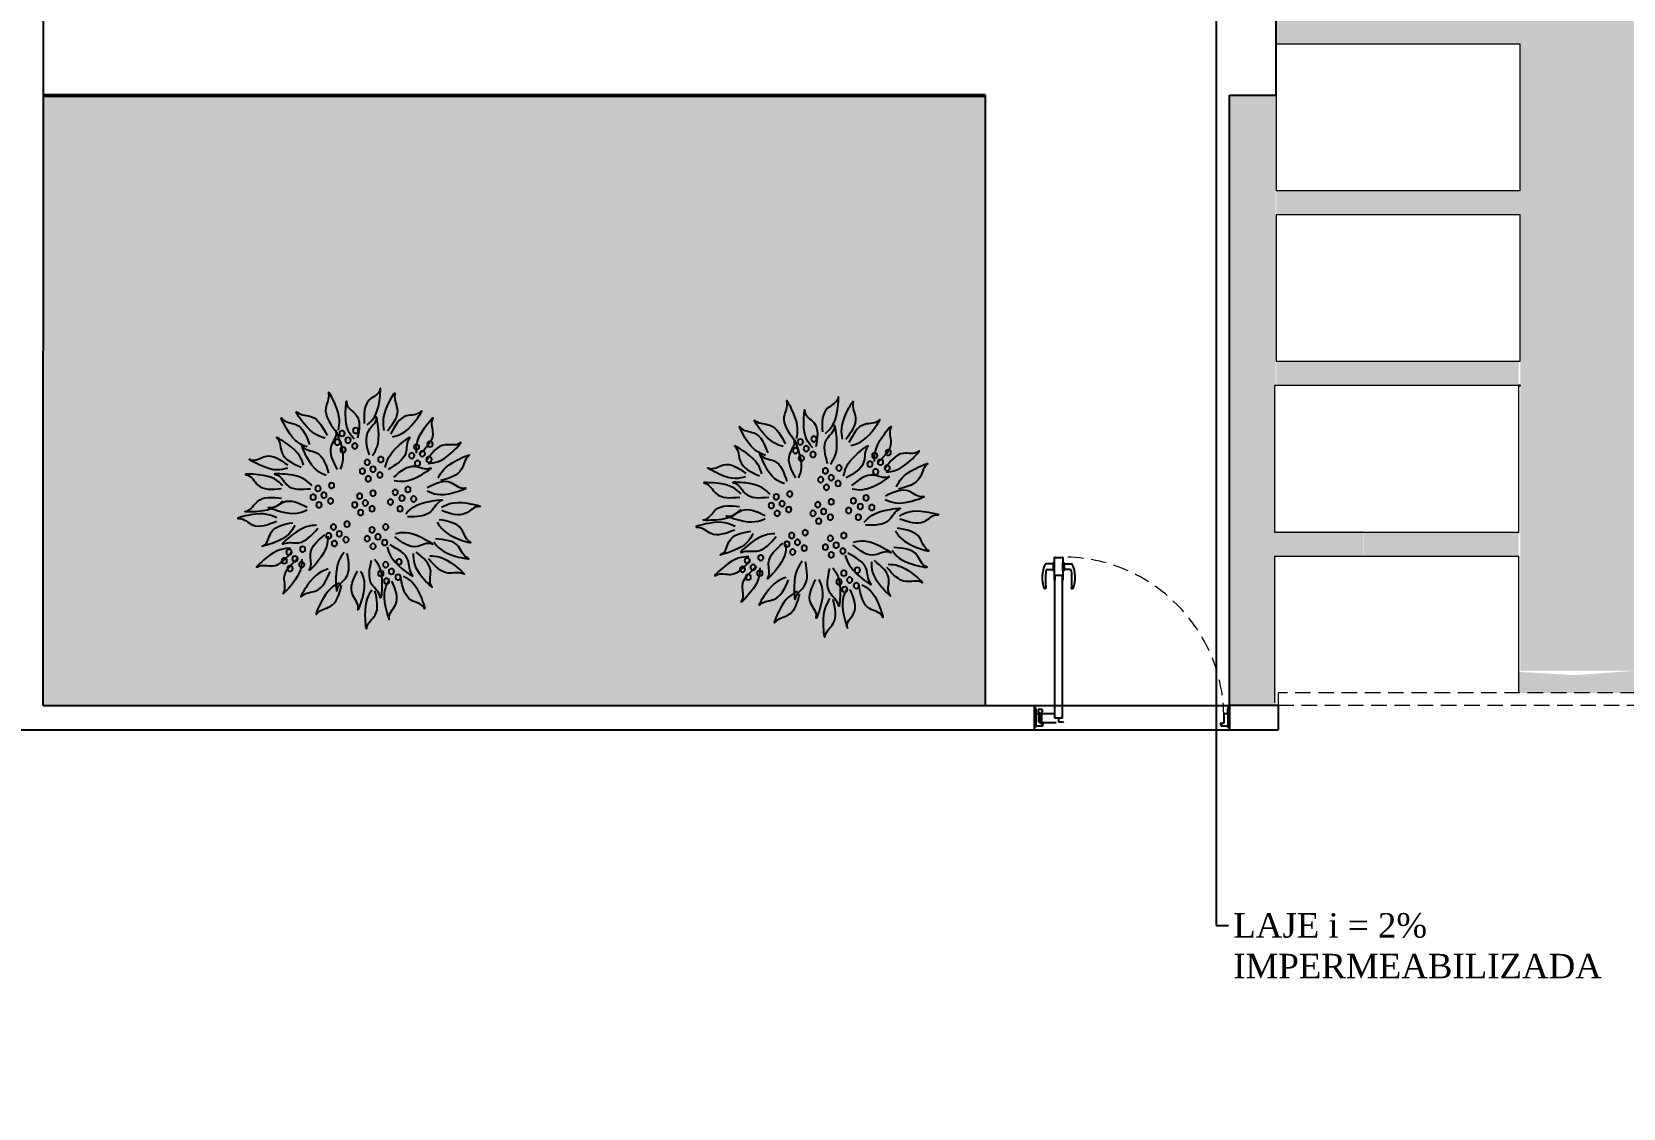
# Model space of a CAD drawing. Header units: centimetres. Extents: x -48696 to 156237, y -5617 to 29024.
# Drawn here: x -15853 to -15201, y 3126 to 3568 of the extents above; entities that cross this region are included whole.
import ezdxf
from ezdxf import colors
from ezdxf.entities.mleader import LeaderData, LeaderLine
from ezdxf.math import Vec2, Vec3

# ---------------------------------------------------------------- set-up
doc = ezdxf.new("R2010")
doc.units = ezdxf.units.CM
doc.linetypes.add('HIDDEN', pattern=[9.525, 6.35, -3.175])
for name, color, linetype in [('paisajismo', 7, 'Continuous'), ('Piso Lay-out', 19, 'Continuous'), ('PN010', 1, 'Continuous'), ('Projeção Cobertura - 1', 15, 'HIDDEN')]:
    doc.layers.add(name, color=color, linetype=linetype)
for name, color, linetype, lineweight in [('Parede Baixa', 5, 'Continuous', 50), ('Pisos Externos', 15, 'Continuous', 9), ('Projeção Janela', 15, 'HIDDEN', 9), ('Projeção Portas', 55, 'HIDDEN', 5)]:
    doc.layers.add(name, color=color, linetype=linetype, lineweight=lineweight)
doc.styles.add('Valéria', font='romantic.ttf', dxfattribs={"height": 10})

# ---------------------------------------------------------------- blocks, each defined once
blk = doc.blocks.new('A$C375069E9')
at = {"layer": 'paisajismo', "color": 221}
for centre in [(1.295, 2.06), (1.375, 1.959), (1.436, 2.03), (0.523, 1.919), (0.603, 1.819), (0.663, 1.889), (0.713, 1.799), (1.305, 1.899), (1.426, 1.859), (1.486, 1.939), (0.533, 1.759), (0.653, 1.719), (1.034, 1.759), (1.115, 1.658), (1.175, 1.729), (1.225, 1.638), (1.044, 1.598), (1.165, 1.558), (1.546, 1.488), (0.693, 1.348), (0.753, 1.448), (0.814, 1.358), (0.884, 1.418), (0.934, 1.317), (1.115, 1.408), (1.195, 1.307), (1.255, 1.378), (1.556, 1.327), (1.626, 1.388), (1.687, 1.458), (1.737, 1.368), (0.834, 1.247), (1.125, 1.247), (1.245, 1.207), (1.305, 1.287), (1.677, 1.287), (0.984, 1.057), (1.125, 1.027), (1.386, 1.087), (1.466, 0.986), (1.526, 1.057), (1.576, 0.966), (0.994, 0.896), (1.064, 0.956), (1.115, 0.856), (1.175, 0.936), (1.396, 0.926), (1.516, 0.886), (1.847, 0.826), (0.844, 0.696), (0.984, 0.666), (1.857, 0.666), (1.927, 0.726), (1.988, 0.796), (2.038, 0.706), (0.854, 0.535), (0.924, 0.595), (0.974, 0.495), (1.034, 0.575), (1.978, 0.625)]:
    blk.add_circle(centre, 0.0284, dxfattribs=at)
at = {"layer": 'paisajismo', "color": 124}
for points in [[(1.176, 2.118), (1.049, 2.364), (1.042, 2.49), (1.043, 2.485), (1.153, 2.379), (1.207, 2.133)], [(1.475, 2.065), (1.512, 2.34), (1.578, 2.447), (1.577, 2.442), (1.606, 2.292), (1.509, 2.06)], [(0.998, 2.06), (0.956, 2.334), (0.888, 2.44), (0.889, 2.435), (0.863, 2.285), (0.965, 2.054)], [(1.308, 1.969), (1.401, 2.229), (1.391, 2.355), (1.391, 2.35), (1.296, 2.23), (1.275, 1.979)], [(0.664, 1.826), (0.579, 2.089), (0.495, 2.183), (0.497, 2.179), (0.495, 2.026), (0.632, 1.814)], [(0.912, 1.994), (0.683, 2.149), (0.616, 2.257), (0.62, 2.253), (0.767, 2.212), (0.932, 2.022)], [(1.122, 1.799), (1.058, 2.068), (1.082, 2.193), (1.082, 2.187), (1.163, 2.058), (1.156, 1.806)], [(1.614, 1.981), (1.84, 2.142), (1.904, 2.25), (1.9, 2.247), (1.754, 2.203), (1.593, 2.009)], [(1.798, 1.89), (2.008, 2.07), (2.062, 2.185), (2.059, 2.181), (1.917, 2.123), (1.775, 1.916)], [(0.988, 1.675), (0.841, 1.91), (0.737, 1.981), (0.74, 1.977), (0.775, 1.828), (0.959, 1.656)], [(1.453, 1.657), (1.451, 1.934), (1.501, 2.049), (1.5, 2.044), (1.55, 1.9), (1.487, 1.656)], [(1.836, 1.699), (2.004, 1.919), (2.114, 1.98), (2.111, 1.977), (2.062, 1.832), (1.862, 1.678)], [(0.543, 1.718), (0.292, 1.836), (0.209, 1.931), (0.213, 1.928), (0.366, 1.911), (0.558, 1.749)], [(1.602, 1.593), (1.803, 1.784), (1.851, 1.901), (1.848, 1.896), (1.709, 1.832), (1.578, 1.618)], [(0.438, 1.564), (0.237, 1.755), (0.118, 1.797), (0.122, 1.794), (0.194, 1.659), (0.415, 1.539)], [(0.896, 1.541), (0.624, 1.594), (0.52, 1.667), (0.525, 1.665), (0.677, 1.685), (0.903, 1.575)], [(2.005, 1.668), (2.28, 1.695), (2.39, 1.758), (2.385, 1.756), (2.236, 1.791), (2.001, 1.702)], [(0.553, 1.432), (0.276, 1.415), (0.158, 1.46), (0.163, 1.459), (0.305, 1.517), (0.551, 1.466)], [(1.751, 1.486), (2.002, 1.603), (2.129, 1.605), (2.124, 1.604), (2.013, 1.498), (1.765, 1.455)], [(2.053, 1.488), (2.306, 1.601), (2.432, 1.601), (2.427, 1.6), (2.315, 1.496), (2.066, 1.456)], [(0.405, 1.262), (0.131, 1.304), (0.009, 1.27), (0.015, 1.27), (0.151, 1.2), (0.401, 1.228)], [(0.773, 1.195), (0.528, 1.324), (0.402, 1.332), (0.407, 1.33), (0.513, 1.219), (0.758, 1.164)], [(1.8, 1.231), (2.076, 1.215), (2.195, 1.26), (2.189, 1.259), (2.047, 1.316), (1.801, 1.265)], [(2.055, 1.326), (2.31, 1.218), (2.436, 1.221), (2.431, 1.222), (2.317, 1.323), (2.067, 1.357)], [(2.115, 1.151), (2.39, 1.183), (2.511, 1.145), (2.506, 1.145), (2.367, 1.08), (2.118, 1.117)], [(0.447, 1.106), (0.23, 0.934), (0.107, 0.902), (0.112, 0.905), (0.195, 1.033), (0.426, 1.133)], [(0.883, 0.989), (0.609, 0.948), (0.503, 0.88), (0.508, 0.882), (0.658, 0.855), (0.889, 0.956)], [(1.701, 1.076), (1.958, 0.973), (2.046, 0.883), (2.041, 0.885), (1.889, 0.894), (1.687, 1.045)], [(1.928, 1.076), (2.139, 0.896), (2.26, 0.861), (2.255, 0.863), (2.177, 0.995), (1.949, 1.102)], [(0.483, 0.904), (0.251, 0.752), (0.126, 0.732), (0.131, 0.734), (0.226, 0.854), (0.465, 0.933)], [(0.969, 0.852), (0.812, 0.624), (0.705, 0.557), (0.708, 0.561), (0.75, 0.708), (0.941, 0.872)], [(1.585, 0.962), (1.685, 0.704), (1.775, 0.615), (1.772, 0.62), (1.766, 0.772), (1.617, 0.976)], [(1.972, 0.836), (2.229, 0.733), (2.317, 0.642), (2.312, 0.645), (2.16, 0.653), (1.958, 0.804)], [(0.524, 0.758), (0.266, 0.658), (0.177, 0.569), (0.181, 0.571), (0.334, 0.578), (0.537, 0.726)], [(0.698, 0.783), (0.595, 0.526), (0.504, 0.438), (0.507, 0.442), (0.516, 0.595), (0.667, 0.796)], [(1.098, 0.722), (1.022, 0.455), (1.04, 0.33), (1.041, 0.335), (1.128, 0.461), (1.131, 0.713)], [(1.416, 0.791), (1.501, 0.528), (1.488, 0.402), (1.487, 0.407), (1.396, 0.53), (1.383, 0.782)], [(1.856, 0.722), (1.956, 0.464), (2.046, 0.374), (2.043, 0.379), (2.037, 0.532), (1.888, 0.735)], [(0.798, 0.546), (0.619, 0.335), (0.583, 0.214), (0.585, 0.218), (0.717, 0.297), (0.825, 0.524)], [(0.953, 0.499), (0.985, 0.224), (0.947, 0.103), (0.948, 0.108), (0.882, 0.247), (0.919, 0.496)], [(1.244, 0.6), (1.226, 0.324), (1.271, 0.206), (1.27, 0.211), (1.328, 0.353), (1.278, 0.599)], [(1.582, 0.621), (1.799, 0.449), (1.858, 0.337), (1.854, 0.341), (1.71, 0.393), (1.56, 0.595)], [(1.128, 0.401), (1.199, 0.134), (1.18, 0.009), (1.179, 0.014), (1.094, 0.142), (1.095, 0.393)], [(1.466, 0.475), (1.657, 0.274), (1.699, 0.155), (1.696, 0.159), (1.561, 0.231), (1.441, 0.452)]]:
    blk.add_spline(points, degree=3, dxfattribs=at)
blk = doc.blocks.new('_Dot')
at = {"color": 0, "linetype": 'ByBlock', "lineweight": -2}
blk.add_line((-0.5, 0), (-1, 0), dxfattribs=at)
at = {"color": 0, "linetype": 'ByBlock', "const_width": 0.5}
blk.add_lwpolyline([(-0.25, 0, 1), (0.25, 0, 1)], format="xyb", close=True, dxfattribs=at)

msp = doc.modelspace()

# ---------------------------------------------------------------- hatches: boundary and pattern name
h = msp.add_hatch()
h.set_pattern_fill('GRASS2', color=74, scale=15, pattern_type=2)
h.set_pattern_definition([(0, (15.999, -8044.551), (15, 15), [2.25, -0.45, 0.6, -0.45, 2.25, -9]), (0, (15.249, -8044.101), (15, 15), [1.5, -1.125, 2.25, -1.125, 1.5, -7.5]), (0, (20.499, -8038.101), (15, 15), [1.875, -0.75, 1.875, -10.5]), (0, (12.999, -8035.101), (15, 15), [0.75, -1.5, 0.75, -12]), (90, (14.499, -8035.101), (-15, 15), [1.35, -13.65]), (90, (18.999, -8044.101), (-15, 15), [1.5, -13.5]), (90, (22.749, -8038.101), (-15, 15), [1.5, -13.5]), (45, (20.949, -8044.251), (2e-15, 15), [1.5, -19.713203]), (135, (17.049, -8044.251), (-15, 2e-15), [1.5, -19.713203]), (63.43495, (20.499, -8044.176), (8e-10, 15), [1.5, -32.04102]), (75.963757, (19.749, -8044.101), (5e-10, 15), [1.5, -60.346584]), (75.963757, (23.499, -8038.101), (5e-10, 15), [1.2, -60.646584]), (75.963757, (14.799, -8035.101), (5e-10, 15), [1.05, -60.796584]), (104.036243, (18.249, -8044.101), (-5e-10, 15), [1.5, -60.346584]), (104.036243, (21.999, -8038.101), (-5e-10, 15), [1.2, -60.646584]), (104.036243, (14.199, -8035.101), (-5e-10, 15), [1.05, -60.796584]), (116.56505, (17.499, -8044.176), (-6e-09, 15), [1.5, -32.041002])])
h.paths.add_polyline_path([(-15462.51265, 3291.49422), (-15848.51353, 3291.49422), (-15848.51353, 3541.3943), (-15462.51265, 3541.3943)])
h.paths.add_polyline_path([(-15343.51339, 3541.48705), (-15362.51265, 3541.48705), (-15362.51265, 3291.49422), (-15343.51339, 3291.49422)])
h.paths.add_polyline_path([(-15194.47744, 3305.75911), (-15221.04123, 3303.83977), (-15243.99341, 3305.20326), (-15243.99341, 3296.59703), (-15194.47744, 3296.59703)])
h.paths.add_polyline_path([(-15307.62948, 3362.89923), (-15343.51339, 3362.89923), (-15343.51339, 3352.50725), (-15307.62948, 3352.50725)])
h.paths.add_polyline_path([(-15310.22052, 3422.50725), (-15343.37282, 3422.50725), (-15343.37282, 3432.50725), (-15310.22052, 3432.50725)])
h.paths.add_polyline_path([(-15310.45169, 3492.50725), (-15343.37282, 3492.50725), (-15343.37282, 3502.50725), (-15310.45169, 3502.50725)])
h.paths.add_polyline_path([(-15310.40264, 3562.50725), (-15343.37282, 3562.50725), (-15343.37282, 3572.50725), (-15310.40264, 3572.50725)])
h.paths.add_polyline_path([(-15130.11786, 3702.50725), (-15051.16608, 3702.50725), (-15051.16608, 3712.40433), (-15130.11786, 3712.40433)])
h.paths.add_polyline_path([(-15129.81881, 3642.50725), (-15052.63539, 3642.50725), (-15052.63539, 3633.70177), (-15129.81881, 3633.70177)])
h.paths.add_polyline_path([(-15129.79492, 3573.70177), (-15052.86101, 3573.70177), (-15052.86101, 3563.62325), (-15129.79492, 3563.62325)])
h.paths.add_polyline_path([(-15129.84386, 3503.62325), (-15052.91095, 3503.62325), (-15052.91095, 3492.34462), (-15129.84386, 3492.34462)])
h.paths.add_polyline_path([(-15130.38905, 3432.34462), (-15052.69576, 3432.34462), (-15052.69576, 3422.50725), (-15130.38905, 3422.50725)])
h.paths.add_polyline_path([(-15133.31339, 3362.54407), (-15051.0666, 3362.54407), (-15051.0666, 3353.25948), (-15133.31339, 3353.25948)])
h.paths.add_polyline_path([(-14935.60984, 3302.31792), (-14963.48992, 3299.53991), (-14994.47744, 3303.28485), (-14994.47744, 3296.59703), (-14935.60984, 3296.59703)])
h.paths.add_polyline_path([(-14835.15328, 3689.25427), (-14835.07151, 3291.60267), (-14648.43222, 3291.69188)])
h.paths.add_polyline_path([(-14835.15328, 3361.69188), (-14874.35858, 3361.69188), (-14874.35858, 3351.69188), (-14835.15328, 3351.69188)])
h.paths.add_polyline_path([(-14835.15328, 3571.69188), (-14872.26246, 3571.69188), (-14872.26246, 3561.69188), (-14835.15328, 3561.69188)])
h.paths.add_polyline_path([(-14846.20128, 3712.77745), (-14873.0081, 3712.77745), (-14873.0081, 3701.69188), (-14846.20128, 3701.69188)])
h.paths.add_polyline_path([(-14872.25442, 3633.70176), (-14837.61318, 3633.70176), (-14837.61318, 3631.69188), (-14835.15328, 3631.69188), (-14835.15328, 3641.69188), (-14872.25442, 3641.69188)])
h.paths.add_polyline_path([(-14872.91945, 3422.50724), (-14836.96521, 3422.50724), (-14836.96521, 3421.69188), (-14835.15328, 3421.69188), (-14835.15328, 3431.69188), (-14872.91945, 3431.69188)])
h.paths.add_polyline_path([(-14872.31135, 3492.34461), (-14838.14737, 3492.34461), (-14838.14737, 3491.69188), (-14835.15328, 3491.69188), (-14835.15328, 3501.69188), (-14872.31135, 3501.69188)])
h.paths.add_polyline_path([(-15333.37281, 3782.50725), (-15333.37865, 3772.50725), (-15276.71051, 3772.50725), (-15276.37277, 3774.80343), (-15271.41106, 3776.90542), (-15271.35009, 3772.50725), (-15260.21965, 3772.66156), (-15246.42811, 3774.84895), (-15232.62074, 3776.26558), (-15219.27865, 3776.5194), (-15208.68035, 3775.94954), (-15193.5812, 3774.99852), (-15187.78939, 3774.17583), (-15179.19396, 3772.40433), (-15167.69482, 3772.40433), (-15167.14644, 3776.13338), (-15162.87773, 3774.8986), (-15162.21723, 3772.40433), (-15015.79696, 3772.40433), (-15013.87279, 3773.21949), (-15013.87279, 3772.40433), (-14992.82238, 3772.40433), (-14992.50733, 3770.54879), (-14973.62725, 3773.21582), (-14961.0634, 3773.21582), (-14935.15328, 3771.14364), (-14935.15328, 3772.77745), (-14874.38117, 3772.77745), (-15251.54014, 4575.81607), (-15367.28291, 4575.81607), (-15367.28291, 4393.32614), (-15258.05985, 4393.29438), (-15258.05985, 4146.64095), (-15142.20859, 4146.64095), (-15142.20859, 3782.50725)])
h.paths.add_polyline_path([(-15333.45447, 3642.50725), (-15333.4603, 3632.50725), (-15310.25458, 3632.50725), (-15310.25458, 3642.50725)])
h.paths.add_polyline_path([(-15333.41364, 3712.50725), (-15333.41947, 3702.50725), (-15308.93661, 3702.50725), (-15308.93661, 3712.50725)])
h = msp.add_hatch()
h.set_pattern_fill('GRASS2', color=74, scale=15, pattern_type=2)
h.set_pattern_definition([(0, (2986.416, 223.315), (15, 15), [2.25, -0.45, 0.6, -0.45, 2.25, -9]), (0, (2985.666, 223.765), (15, 15), [1.5, -1.125, 2.25, -1.125, 1.5, -7.5]), (0, (2990.916, 229.765), (15, 15), [1.875, -0.75, 1.875, -10.5]), (0, (2983.416, 232.765), (15, 15), [0.75, -1.5, 0.75, -12]), (90, (2984.916, 232.765), (-15, 15), [1.35, -13.65]), (90, (2989.416, 223.765), (-15, 15), [1.5, -13.5]), (90, (2993.166, 229.765), (-15, 15), [1.5, -13.5]), (45, (2991.366, 223.615), (2e-15, 15), [1.5, -19.713203]), (135, (2987.466, 223.615), (-15, 2e-15), [1.5, -19.713203]), (63.43495, (2990.9156, 223.6903), (8e-10, 15), [1.5, -32.04102]), (75.963757, (2990.1656, 223.7653), (5e-10, 15), [1.5, -60.346584]), (75.963757, (2993.9156, 229.7653), (5e-10, 15), [1.2, -60.646584]), (75.963757, (2985.2156, 232.7653), (5e-10, 15), [1.05, -60.796584]), (104.036243, (2988.6656, 223.7653), (-5e-10, 15), [1.5, -60.346584]), (104.036243, (2992.4156, 229.7653), (-5e-10, 15), [1.2, -60.646584]), (104.036243, (2984.6156, 232.7653), (-5e-10, 15), [1.05, -60.796584]), (116.56505, (2987.9156, 223.6903), (-6e-09, 15), [1.5, -32.041002])])
h.paths.add_polyline_path([(-15243.37281, 3772.50726), (-15194.47744, 3772.50726), (-15194.47744, 3305.75911), (-15243.37281, 3305.75911)])
h.paths.add_polyline_path([(-15243.37281, 3702.50726), (-15307.45347, 3702.50726), (-15307.45347, 3712.50725), (-15243.37281, 3712.50725)])
h.paths.add_polyline_path([(-15243.37281, 3562.50726), (-15310.39563, 3562.50726), (-15310.39563, 3572.50725), (-15243.37281, 3572.50725)])
h.paths.add_polyline_path([(-15243.37281, 3492.50726), (-15310.44468, 3492.50726), (-15310.44468, 3502.50725), (-15243.37281, 3502.50725)])
h.paths.add_polyline_path([(-15243.9934, 3422.50726), (-15310.25716, 3422.50726), (-15310.25716, 3432.50725), (-15243.9934, 3432.50725)])
h.paths.add_polyline_path([(-15194.47744, 3702.50725), (-15132.10159, 3702.50725), (-15132.10159, 3712.40433), (-15194.47744, 3712.40433)])
h.paths.add_polyline_path([(-15194.47744, 3633.70177), (-15129.81881, 3633.70177), (-15129.81881, 3642.50725), (-15194.47744, 3642.50725)])
h.paths.add_polyline_path([(-15243.37281, 3632.50726), (-15310.08878, 3632.50726), (-15310.08878, 3642.50725), (-15243.37281, 3642.50725)])
h.paths.add_polyline_path([(-15194.47744, 3563.62325), (-15129.79492, 3563.62325), (-15129.79492, 3573.70177), (-15194.47744, 3573.70177)])
h.paths.add_polyline_path([(-15194.47742, 3492.34462), (-15129.84386, 3492.34462), (-15129.84386, 3503.62325), (-15194.47742, 3503.62325)])
h.paths.add_polyline_path([(-15194.47744, 3422.50725), (-15130.38905, 3422.50725), (-15130.38905, 3432.34462), (-15194.47744, 3432.34462)])
h.paths.add_polyline_path([(-15243.9934, 3352.50726), (-15307.57096, 3352.50726), (-15307.57096, 3362.50725), (-15243.9934, 3362.50725)])
h.paths.add_polyline_path([(-15194.47744, 3353.25948), (-15133.32104, 3353.25948), (-15133.32104, 3362.50725), (-15194.47744, 3362.50725)])
h.paths.add_polyline_path([(-14936.96517, 3301.07196), (-14995.14385, 3301.07196), (-14995.14385, 3772.40432), (-14936.96517, 3772.40432)])
h.paths.add_polyline_path([(-14995.14385, 3353.25948), (-15050.96348, 3353.25948), (-15050.96348, 3362.50725), (-14995.14385, 3362.50725)])
h.paths.add_polyline_path([(-14936.96517, 3353.25948), (-14876.0928, 3353.25948), (-14876.0928, 3362.50724), (-14936.96517, 3362.50724)])
h.paths.add_polyline_path([(-14995.14385, 3422.50725), (-15052.7318, 3422.50725), (-15052.7318, 3432.34462), (-14995.14385, 3432.34462)])
h.paths.add_polyline_path([(-14936.96521, 3422.50724), (-14873.93264, 3422.50724), (-14873.93264, 3432.34461), (-14936.96521, 3432.34461)])
h.paths.add_polyline_path([(-14936.96517, 3492.34461), (-14872.85329, 3492.34461), (-14872.85329, 3503.62324), (-14936.96517, 3503.62324)])
h.paths.add_polyline_path([(-14995.14385, 3492.34462), (-15052.90304, 3492.34462), (-15052.90304, 3503.62325), (-14995.14385, 3503.62325)])
h.paths.add_polyline_path([(-14995.1308, 3563.62325), (-15052.85394, 3563.62325), (-15052.85394, 3573.70177), (-14995.1308, 3573.70177)])
h.paths.add_polyline_path([(-14937.61314, 3563.62324), (-14871.41151, 3563.62324), (-14871.41151, 3573.70176), (-14937.61314, 3573.70176)])
h.paths.add_polyline_path([(-14937.61318, 3633.70176), (-14872.12595, 3633.70176), (-14872.12595, 3642.50724), (-14937.61318, 3642.50724)])
h.paths.add_polyline_path([(-14995.14387, 3633.70177), (-15052.48939, 3633.70177), (-15052.48939, 3642.50725), (-14995.14387, 3642.50725)])
h.paths.add_polyline_path([(-14995.14386, 3702.50725), (-15049.13039, 3702.50725), (-15049.13039, 3712.40433), (-14995.14386, 3712.40433)])
h.paths.add_polyline_path([(-14937.61321, 3702.50724), (-14873.57334, 3702.50724), (-14873.57334, 3712.40431), (-14937.61321, 3712.40431)])

# ---------------------------------------------------------------- linework, layer by layer
for p, q in [((-15343.48428, 3591.40418), (-15343.51339, 3541.48705)), ((-15462.51265, 3291.49422), (-15462.51265, 3541.49814)), ((-15362.51265, 3291.49422), (-15362.51265, 3541.49814)), ((-15362.51265, 3541.49814), (-15343.51339, 3541.48705))]:
    msp.add_line(p, q)
at = {"color": 1}
for p, q in [((-15434.23264, 3342.81324), (-15434.23264, 3352.27324)), ((-15434.23264, 3352.27324), (-15433.83978, 3352.27324)), ((-15433.83978, 3352.27324), (-15433.83978, 3352.07324)), ((-15433.83978, 3352.07324), (-15433.47264, 3352.07324)), ((-15433.47264, 3352.07324), (-15433.44264, 3352.04324)), ((-15433.44264, 3352.04324), (-15433.41264, 3352.07324)), ((-15433.41264, 3352.07324), (-15433.38264, 3352.04324)), ((-15433.38264, 3352.04324), (-15433.35264, 3352.07324)), ((-15433.35264, 3352.07324), (-15433.32264, 3352.04324)), ((-15433.32264, 3352.04324), (-15433.29264, 3352.07324)), ((-15433.29264, 3352.07324), (-15433.26264, 3352.04324)), ((-15433.26264, 3352.04324), (-15433.23264, 3352.07324)), ((-15433.23264, 3352.07324), (-15433.20264, 3352.04324)), ((-15433.20264, 3352.04324), (-15433.17264, 3352.07324)), ((-15433.17264, 3352.07324), (-15433.14264, 3352.04324)), ((-15433.14264, 3352.04324), (-15433.11264, 3352.07324)), ((-15433.11264, 3352.07324), (-15433.08264, 3352.04324)), ((-15433.08264, 3352.04324), (-15433.05264, 3352.07324)), ((-15433.05264, 3352.07324), (-15433.02264, 3352.04324)), ((-15433.02264, 3352.04324), (-15432.99264, 3352.07324)), ((-15432.99264, 3352.07324), (-15432.96264, 3352.04324)), ((-15432.96264, 3352.04324), (-15432.93264, 3352.07324)), ((-15432.93264, 3352.07324), (-15432.90264, 3352.04324)), ((-15432.90264, 3352.04324), (-15432.87264, 3352.07324)), ((-15432.87264, 3352.07324), (-15432.84264, 3352.04324)), ((-15432.84264, 3352.04324), (-15432.81264, 3352.07324)), ((-15432.81264, 3352.07324), (-15432.78264, 3352.04324)), ((-15432.78264, 3352.04324), (-15432.75264, 3352.07324)), ((-15432.75264, 3352.07324), (-15432.21264, 3352.07324)), ((-15432.21264, 3352.07324), (-15432.18264, 3352.04324)), ((-15432.18264, 3352.04324), (-15432.15264, 3352.07324)), ((-15432.15264, 3352.07324), (-15432.12264, 3352.04324)), ((-15432.12264, 3352.04324), (-15432.09264, 3352.07324)), ((-15432.09264, 3352.07324), (-15432.06264, 3352.04324)), ((-15432.06264, 3352.04324), (-15432.03264, 3352.07324)), ((-15432.03264, 3352.07324), (-15432.00264, 3352.04324)), ((-15432.00264, 3352.04324), (-15431.97264, 3352.07324)), ((-15431.97264, 3352.07324), (-15431.94264, 3352.04324)), ((-15431.94264, 3352.04324), (-15431.91264, 3352.07324)), ((-15431.91264, 3352.07324), (-15431.88264, 3352.04324)), ((-15431.88264, 3352.04324), (-15431.85264, 3352.07324)), ((-15431.85264, 3352.07324), (-15431.82264, 3352.04324)), ((-15431.82264, 3352.04324), (-15431.79264, 3352.07324)), ((-15431.79264, 3352.07324), (-15431.76264, 3352.04324)), ((-15431.76264, 3352.04324), (-15431.73264, 3352.07324)), ((-15431.73264, 3352.07324), (-15431.70264, 3352.04324)), ((-15431.70264, 3352.04324), (-15431.67264, 3352.07324)), ((-15431.67264, 3352.07324), (-15431.64264, 3352.04324)), ((-15431.64264, 3352.04324), (-15431.61264, 3352.07324)), ((-15431.61264, 3352.07324), (-15431.58264, 3352.04324)), ((-15431.58264, 3352.04324), (-15431.55264, 3352.07324)), ((-15431.55264, 3352.07324), (-15431.52264, 3352.04324)), ((-15431.52264, 3352.04324), (-15431.49264, 3352.07324)), ((-15431.49264, 3352.07324), (-15431.1255, 3352.07324)), ((-15431.1255, 3352.07324), (-15431.1255, 3352.27324)), ((-15431.1255, 3352.27324), (-15430.73264, 3352.27324)), ((-15430.73264, 3352.27324), (-15430.73264, 3342.81324)), ((-15434.73264, 3349.42324), (-15437.8004, 3349.42324)), ((-15437.06759, 3347.12324), (-15434.73264, 3347.12324)), ((-15434.73264, 3349.67324), (-15434.73264, 3347.12324)), ((-15434.73264, 3347.12324), (-15434.73264, 3346.87324)), ((-15434.62264, 3349.77324), (-15434.63264, 3349.77324)), ((-15434.63264, 3346.77324), (-15434.62264, 3346.77324)), ((-15434.23264, 3346.46324), (-15434.23264, 3350.08324)), ((-15430.73264, 3346.46324), (-15430.73264, 3350.08324)), ((-15430.34264, 3349.77324), (-15430.33264, 3349.77324)), ((-15430.33264, 3346.77324), (-15430.34264, 3346.77324)), ((-15430.23264, 3349.67324), (-15430.23264, 3347.12324)), ((-15430.23264, 3349.42324), (-15427.16489, 3349.42324)), ((-15427.8977, 3347.12324), (-15430.23264, 3347.12324)), ((-15430.23264, 3347.12324), (-15430.23264, 3346.87324)), ((-15434.08264, 3342.81324), (-15434.23264, 3342.81324)), ((-15430.88264, 3344.76324), (-15434.08264, 3344.76324)), ((-15434.08264, 3344.76324), (-15434.08264, 3342.81324)), ((-15434.07411, 3291.47777), (-15434.07411, 3344.76324)), ((-15430.89264, 3291.47777), (-15430.89264, 3344.76324)), ((-15430.88264, 3342.81324), (-15430.88264, 3344.76324)), ((-15430.73264, 3342.81324), (-15430.88264, 3342.81324)), ((-15442.51264, 3289.24345), (-15442.51265, 3289.24345)), ((-15442.51264, 3290.47345), (-15442.51264, 3289.24345)), ((-15442.51265, 3283.70345), (-15442.51264, 3283.70345)), ((-15442.51264, 3283.70345), (-15442.51265, 3282.47345)), ((-15442.46264, 3283.75345), (-15442.46265, 3283.75345))]:
    msp.add_line(p, q, dxfattribs=at)
msp.add_lwpolyline([(-15243.9934, 3422.50726), (-15243.37281, 3422.50726), (-15243.37281, 3422.50726), (-15243.9934, 3422.50726)], close=True)
for centre, radius, start, end in [((-15427.12859, 3343.9189), 12.14519, 153.79417051, 201.67992939), ((-15437.80024, 3349.17298), 0.25026, 90.03700531, 154.12793483), ((-15402.75048, 3343.02588), 35.1398, 174.27284988, 185.67681652), ((-15437.06738, 3346.47301), 0.65023, 90.01847668, 174.74793445), ((-15434.63264, 3349.67324), 0.1, 90, 180), ((-15434.63264, 3346.87324), 0.1, 180, 270), ((-15434.62264, 3349.86324), 0.09, 270, 0), ((-15434.62264, 3346.68324), 0.09, 0, 90), ((-15434.27264, 3349.86324), 0.26, 90, 180), ((-15434.27264, 3346.68324), 0.26, 180, 270), ((-15434.27264, 3350.08324), 0.04, 360, 90), ((-15434.27264, 3346.46324), 0.04, 270, 0), ((-15430.69264, 3350.08324), 0.04, 90, 180), ((-15430.69264, 3346.46324), 0.04, 180, 270), ((-15430.69264, 3349.86324), 0.26, 0, 90), ((-15430.69264, 3346.68324), 0.26, 270, 0), ((-15430.34264, 3349.86324), 0.09, 180, 270), ((-15430.34264, 3346.68324), 0.09, 90, 180), ((-15430.33264, 3349.67324), 0.1, 0, 90), ((-15430.33264, 3346.87324), 0.1, 270, 0), ((-15427.89791, 3346.47301), 0.65023, 5.25206555, 89.98152332), ((-15462.21481, 3343.02588), 35.1398, 354.32318348, 5.72715012), ((-15427.16505, 3349.17298), 0.25026, 25.87206517, 89.96299469), ((-15437.8367, 3343.9189), 12.14519, 338.32007061, 26.20582949), ((-15438.18163, 3339.52351), 0.25027, 201.3945306, 269.95821955), ((-15437.96661, 3339.52333), 0.25009, 270.02280966, 6.1120607), ((-15426.99868, 3339.52333), 0.25009, 173.8879393, 269.97719034), ((-15426.78366, 3339.52351), 0.25027, 270.04178045, 338.6054694), ((-15442.46265, 3283.70345), 0.05, 90, 180), ((-15362.56263, 3283.70345), 0.05, 359.99902889, 90.00190275)]:
    msp.add_arc(centre, radius, start, end, dxfattribs=at)
at = {"layer": 'Parede Baixa', "color": 0}
msp.add_line((-15848.51353, 3541.3943), (-15462.51265, 3541.47367), dxfattribs=at)
at = {"layer": 'Parede Baixa'}
msp.add_line((-15713.6564, 3296.41019), (-15713.65639, 3296.42202), dxfattribs=at)
at = {"layer": 'Pisos Externos'}
for points in [[(-15310.40264, 3562.50725), (-15343.37282, 3562.50725), (-15343.37282, 3502.50725), (-15310.44468, 3502.50725)], [(-15310.45169, 3492.50725), (-15343.37282, 3492.50725), (-15343.37282, 3432.50725), (-15310.25716, 3432.50725)], [(-15310.22052, 3422.50725), (-15343.99341, 3422.50725), (-15343.99341, 3362.50725), (-15307.57096, 3362.50725)], [(-15306.07819, 3352.50725), (-15343.99341, 3352.50725), (-15343.99341, 3292.50725), (-15343.9934, 3292.50725)], [(-15243.9934, 3296.59703), (-15243.9934, 3352.50726), (-15343.9934, 3352.50726), (-15343.9934, 3292.50726)], [(-15243.99341, 3296.59703), (-15243.99341, 3305.45075)]]:
    msp.add_lwpolyline(points, dxfattribs=at)
for points in [[(-15343.37281, 3502.50726), (-15243.37281, 3502.50726), (-15243.37281, 3562.50726), (-15343.37281, 3562.50726)], [(-15343.37281, 3432.50726), (-15243.37281, 3432.50726), (-15243.37281, 3492.50726), (-15343.37281, 3492.50726)], [(-15343.9934, 3362.50726), (-15243.9934, 3362.50726), (-15243.9934, 3422.50726), (-15343.9934, 3422.50726)]]:
    msp.add_lwpolyline(points, close=True, dxfattribs=at)
at = {"layer": 'PN010'}
for p, q in [((-15848.65934, 3291.39427), (-15848.48437, 3591.39431)), ((-15848.65934, 3291.39427), (-15442.51265, 3291.47778)), ((-15442.5147, 3291.47777), (-15442.51265, 3281.47777)), ((-15442.51265, 3291.47777), (-15362.51265, 3291.47777)), ((-15362.5147, 3291.49422), (-15362.51265, 3281.49422)), ((-15362.51265, 3291.49422), (-15342.51265, 3291.49834)), ((-15342.51265, 3291.59703), (-15342.51265, 3281.49834)), ((-15868.66518, 3281.39015), (-15442.51265, 3281.47777)), ((-15442.51265, 3281.47777), (-15362.51265, 3281.47777)), ((-15362.51265, 3281.49422), (-15342.51265, 3281.49834))]:
    msp.add_line(p, q, dxfattribs=at)
at = {"layer": 'Projeção Cobertura - 1'}
for p, q in [((-15442.46265, 3289.19345), (-15442.46264, 3289.19345)), ((-15442.46264, 3289.19345), (-15442.41264, 3289.19345)), ((-15442.41264, 3289.19345), (-15442.41265, 3289.19345)), ((-15442.36264, 3290.27345), (-15442.36265, 3290.27345)), ((-15442.36265, 3289.87345), (-15442.36264, 3289.87345)), ((-15442.36265, 3289.24345), (-15442.36264, 3289.24345)), ((-15442.36264, 3289.87345), (-15442.36264, 3290.27345)), ((-15442.36264, 3289.24345), (-15442.36264, 3289.67345)), ((-15442.36264, 3289.67345), (-15441.96264, 3289.67345)), ((-15442.31265, 3290.32345), (-15442.31264, 3290.32345)), ((-15442.31264, 3289.82345), (-15442.31265, 3289.82345)), ((-15442.31264, 3290.32345), (-15441.89924, 3290.32345)), ((-15441.89924, 3289.82345), (-15442.31264, 3289.82345)), ((-15441.96264, 3289.67345), (-15441.96265, 3289.67345)), ((-15441.91265, 3289.62345), (-15441.91264, 3289.62345)), ((-15441.91264, 3289.62345), (-15441.91264, 3283.27345)), ((-15441.89924, 3290.32345), (-15441.84924, 3290.27345)), ((-15441.84924, 3289.87345), (-15441.89924, 3289.82345)), ((-15441.84924, 3290.27345), (-15441.76264, 3290.32345)), ((-15441.76264, 3289.82345), (-15441.84924, 3289.87345)), ((-15441.76264, 3290.32345), (-15441.76264, 3290.42345)), ((-15441.76264, 3287.94345), (-15441.76264, 3289.82345)), ((-15440.21264, 3287.94345), (-15441.76264, 3287.94345)), ((-15440.80264, 3288.76974, 19), (-15440.80264, 3289.66974, 19)), ((-15440.65264, 3287.15345), (-15440.62264, 3287.18345)), ((-15440.62264, 3287.12345), (-15440.65264, 3287.15345)), ((-15440.65264, 3287.09345), (-15440.62264, 3287.12345)), ((-15440.62264, 3287.06345), (-15440.65264, 3287.09345)), ((-15440.65264, 3287.03345), (-15440.62264, 3287.06345)), ((-15440.62264, 3287.00345), (-15440.65264, 3287.03345)), ((-15440.65264, 3286.97345), (-15440.62264, 3287.00345)), ((-15440.62264, 3286.94345), (-15440.65264, 3286.97345)), ((-15440.65264, 3286.91345), (-15440.62264, 3286.94345)), ((-15440.62264, 3286.88345), (-15440.65264, 3286.91345)), ((-15440.65264, 3286.85345), (-15440.62264, 3286.88345)), ((-15440.62264, 3286.82345), (-15440.65264, 3286.85345)), ((-15440.65264, 3286.79345), (-15440.62264, 3286.82345)), ((-15440.62264, 3286.76345), (-15440.65264, 3286.79345)), ((-15440.65264, 3286.73345), (-15440.62264, 3286.76345)), ((-15440.62264, 3286.70345), (-15440.65264, 3286.73345)), ((-15440.65264, 3286.67345), (-15440.62264, 3286.70345)), ((-15440.62264, 3286.64345), (-15440.65264, 3286.67345)), ((-15440.62264, 3287.18345), (-15440.62264, 3287.79345)), ((-15440.62264, 3287.79345), (-15440.38264, 3287.79345)), ((-15440.59764, 3287.17174, 19), (-15440.59764, 3287.72174, 19)), ((-15440.54764, 3287.12174, 19), (-15440.59764, 3287.17174, 19)), ((-15440.54764, 3287.77174, 19), (-15440.43764, 3287.77174, 19)), ((-15440.54764, 3286.79674, 19), (-15440.54764, 3287.12174, 19)), ((-15440.49764, 3286.74674, 19), (-15440.54764, 3286.79674, 19)), ((-15440.54764, 3286.69674, 19), (-15440.49764, 3286.74674, 19)), ((-15440.54764, 3286.33603, 19), (-15440.54764, 3286.69674, 19)), ((-15440.50264, 3289.96974, 19), (-15439.60264, 3289.96974, 19)), ((-15440.38764, 3288.46974, 19), (-15440.50264, 3288.46974, 19)), ((-15440.38764, 3287.72174, 19), (-15440.38764, 3287.49674, 19)), ((-15440.38264, 3287.52345), (-15440.38265, 3287.52345)), ((-15440.38264, 3287.79345), (-15440.38264, 3287.52345)), ((-15440.33533, 3287.49896), (-15440.33532, 3287.49895)), ((-15440.33532, 3287.49895), (-15440.21264, 3287.58809)), ((-15440.30968, 3287.45529, 19), (-15440.18764, 3287.53761, 19)), ((-15440.21264, 3287.58809), (-15440.21264, 3287.94345)), ((-15440.18764, 3287.53761, 19), (-15440.18764, 3288.26974, 19)), ((-15439.91764, 3287.44674, 19), (-15439.96764, 3287.39674, 19)), ((-15439.96764, 3287.39674, 19), (-15439.96764, 3284.99674, 19)), ((-15439.91764, 3288.26974, 19), (-15439.91764, 3287.44674, 19)), ((-15434.07411, 3287.94345), (-15439.89264, 3287.94345)), ((-15439.89264, 3287.94345), (-15439.89264, 3287.55059)), ((-15439.89264, 3287.55059), (-15439.8006, 3287.502)), ((-15439.72264, 3287.54345), (-15439.72264, 3287.79345)), ((-15439.72264, 3287.79345), (-15439.48264, 3287.79345)), ((-15439.60264, 3288.46974, 19), (-15439.71764, 3288.46974, 19)), ((-15439.48264, 3287.79345), (-15439.48264, 3287.18345)), ((-15439.48264, 3287.18345), (-15439.45264, 3287.15345)), ((-15439.45264, 3287.15345), (-15439.48264, 3287.12345)), ((-15439.48264, 3287.12345), (-15439.45264, 3287.09345)), ((-15439.45264, 3287.09345), (-15439.48264, 3287.06345)), ((-15439.48264, 3287.06345), (-15439.45264, 3287.03345)), ((-15439.45264, 3287.03345), (-15439.48264, 3287.00345)), ((-15439.48264, 3287.00345), (-15439.45264, 3286.97345)), ((-15439.45264, 3286.97345), (-15439.48264, 3286.94345)), ((-15439.48264, 3286.94345), (-15439.45264, 3286.91345)), ((-15439.45264, 3286.91345), (-15439.48264, 3286.88345)), ((-15439.48264, 3286.88345), (-15439.45264, 3286.85345)), ((-15439.45264, 3286.85345), (-15439.48264, 3286.82345)), ((-15439.48264, 3286.82345), (-15439.45264, 3286.79345)), ((-15439.45264, 3286.79345), (-15439.48264, 3286.76345)), ((-15439.48264, 3286.76345), (-15439.45264, 3286.73345)), ((-15439.45264, 3286.73345), (-15439.48264, 3286.70345)), ((-15439.48264, 3286.70345), (-15439.45264, 3286.67345)), ((-15439.45264, 3286.67345), (-15439.48264, 3286.64345)), ((-15439.30264, 3289.66974, 19), (-15439.30264, 3288.76974, 19)), ((-15434.07411, 3286.19345), (-15434.07411, 3291.47777)), ((-15430.88264, 3286.19345), (-15430.88264, 3291.47777)), ((-15363.26266, 3287.94345), (-15364.81266, 3287.94345)), ((-15364.81266, 3287.94345), (-15364.81266, 3284.14345)), ((-15362.51266, 3290.47345), (-15363.26266, 3290.47345)), ((-15363.26266, 3290.47345), (-15363.26266, 3290.32345)), ((-15363.26266, 3290.32345), (-15363.17606, 3290.27345)), ((-15363.17606, 3289.87345), (-15363.26266, 3289.82345)), ((-15363.26266, 3289.82345), (-15363.26266, 3287.94345)), ((-15363.17606, 3290.27345), (-15363.12606, 3290.32345)), ((-15363.12606, 3289.82345), (-15363.17606, 3289.87345)), ((-15363.12606, 3290.32345), (-15362.71266, 3290.32345)), ((-15362.71266, 3289.82345), (-15363.12606, 3289.82345)), ((-15363.11266, 3283.27345), (-15363.11264, 3289.67345)), ((-15363.11264, 3289.67345), (-15362.66266, 3289.67345)), ((-15362.66265, 3290.27345), (-15362.66266, 3289.87345)), ((-15362.66266, 3289.67345), (-15362.66266, 3289.22345)), ((-15362.61266, 3289.17345), (-15362.56266, 3289.17345)), ((-15442.41264, 3283.75345), (-15442.46264, 3283.75345)), ((-15442.41265, 3283.75345), (-15442.41264, 3283.75345)), ((-15442.36264, 3283.70345), (-15442.36265, 3283.70345)), ((-15442.36264, 3283.07345), (-15442.36265, 3283.07345)), ((-15442.36265, 3282.67345), (-15442.36264, 3282.67345)), ((-15442.36264, 3283.27345), (-15442.36264, 3283.70345)), ((-15441.91264, 3283.27345), (-15442.36264, 3283.27345)), ((-15442.36264, 3282.67345), (-15442.36264, 3283.07345)), ((-15442.31265, 3283.12345), (-15442.31264, 3283.12345)), ((-15442.31264, 3282.62345), (-15442.31265, 3282.62345)), ((-15442.31264, 3283.12345), (-15441.89924, 3283.12345)), ((-15441.89924, 3282.62345), (-15442.31264, 3282.62345)), ((-15441.89924, 3283.12345), (-15441.84924, 3283.07345)), ((-15441.84924, 3282.67345), (-15441.89924, 3282.62345)), ((-15441.84924, 3283.07345), (-15441.76264, 3283.12345)), ((-15441.76264, 3282.62345), (-15441.84924, 3282.67345)), ((-15441.76264, 3283.12345), (-15439.33264, 3283.12345)), ((-15441.76264, 3282.52345), (-15441.76264, 3282.62345)), ((-15440.65264, 3286.61345), (-15440.62264, 3286.64345)), ((-15440.62264, 3286.58345), (-15440.65264, 3286.61345)), ((-15440.65264, 3286.55345), (-15440.62264, 3286.58345)), ((-15440.62264, 3286.52345), (-15440.65264, 3286.55345)), ((-15440.65264, 3286.49345), (-15440.62264, 3286.52345)), ((-15440.62264, 3286.46345), (-15440.65264, 3286.49345)), ((-15440.65264, 3286.19345), (-15440.62264, 3286.22345)), ((-15440.62264, 3286.16345), (-15440.65264, 3286.19345)), ((-15440.65264, 3285.89345), (-15440.62264, 3285.92345)), ((-15440.62264, 3285.86345), (-15440.65264, 3285.89345)), ((-15440.65264, 3285.83345), (-15440.62264, 3285.86345)), ((-15440.62264, 3285.80345), (-15440.65264, 3285.83345)), ((-15440.65264, 3285.77345), (-15440.62264, 3285.80345)), ((-15440.62264, 3285.74345), (-15440.65264, 3285.77345)), ((-15440.65264, 3285.71345), (-15440.62264, 3285.74345)), ((-15440.62264, 3285.68345), (-15440.65264, 3285.71345)), ((-15440.65264, 3285.65345), (-15440.62264, 3285.68345)), ((-15440.62264, 3285.62345), (-15440.65264, 3285.65345)), ((-15440.65264, 3285.59345), (-15440.62264, 3285.62345)), ((-15440.62264, 3285.56345), (-15440.65264, 3285.59345)), ((-15440.65264, 3285.53345), (-15440.62264, 3285.56345)), ((-15440.62264, 3285.50345), (-15440.65264, 3285.53345)), ((-15440.65264, 3285.47345), (-15440.62264, 3285.50345)), ((-15440.62264, 3285.44345), (-15440.65264, 3285.47345)), ((-15440.65264, 3285.41345), (-15440.62264, 3285.44345)), ((-15440.62264, 3285.38345), (-15440.65264, 3285.41345)), ((-15440.65264, 3285.35345), (-15440.62264, 3285.38345)), ((-15440.62264, 3285.32345), (-15440.65264, 3285.35345)), ((-15440.65264, 3285.29345), (-15440.62264, 3285.32345)), ((-15440.62264, 3285.26345), (-15440.65264, 3285.29345)), ((-15440.65264, 3285.23345), (-15440.62264, 3285.26345)), ((-15440.62264, 3285.20345), (-15440.65264, 3285.23345)), ((-15440.62264, 3286.22345), (-15440.62264, 3286.46345)), ((-15440.62264, 3285.92345), (-15440.62264, 3286.16345)), ((-15440.62264, 3284.59345), (-15440.62264, 3285.20345)), ((-15440.38264, 3284.59345), (-15440.62264, 3284.59345)), ((-15440.59764, 3285.22174, 19), (-15440.54764, 3285.27174, 19)), ((-15440.59764, 3284.67174, 19), (-15440.59764, 3285.22174, 19)), ((-15440.54764, 3285.69674, 19), (-15440.54764, 3286.05087, 19)), ((-15440.49764, 3285.64674, 19), (-15440.54764, 3285.69674, 19)), ((-15440.54764, 3285.59674, 19), (-15440.49764, 3285.64674, 19)), ((-15440.54764, 3285.27174, 19), (-15440.54764, 3285.59674, 19)), ((-15440.43764, 3284.62174, 19), (-15440.54764, 3284.62174, 19)), ((-15440.38764, 3284.89674, 19), (-15440.38764, 3284.67174, 19)), ((-15440.38265, 3284.86345), (-15440.38264, 3284.86345)), ((-15440.38264, 3284.86345), (-15440.38264, 3284.59345)), ((-15440.33586, 3284.88832), (-15440.33588, 3284.88833)), ((-15440.21264, 3284.80521), (-15440.33586, 3284.88832)), ((-15440.18764, 3284.85588, 19), (-15440.30968, 3284.93819, 19)), ((-15440.21264, 3284.14345), (-15440.21264, 3284.80521)), ((-15439.43764, 3284.14345), (-15440.21264, 3284.14345)), ((-15440.18764, 3284.54674, 19), (-15440.18764, 3284.85588, 19)), ((-15439.91764, 3284.69603, 19), (-15440.10229, 3284.51139, 19)), ((-15439.96764, 3284.99674, 19), (-15439.91764, 3284.94674, 19)), ((-15439.91764, 3284.94674, 19), (-15439.91764, 3284.69603, 19)), ((-15439.8006, 3284.8849), (-15439.89264, 3284.83631)), ((-15439.89264, 3284.83631), (-15439.89264, 3284.44345)), ((-15439.89264, 3284.44345), (-15430.53264, 3284.44345)), ((-15439.72264, 3284.59345), (-15439.72264, 3284.84345)), ((-15439.48264, 3284.59345), (-15439.72264, 3284.59345)), ((-15439.51264, 3283.79345), (-15439.51264, 3284.04345)), ((-15439.51264, 3284.04345), (-15439.38764, 3284.04345)), ((-15438.96264, 3283.79345), (-15439.51264, 3283.79345)), ((-15439.48264, 3286.64345), (-15439.45264, 3286.61345)), ((-15439.45264, 3286.61345), (-15439.48264, 3286.58345)), ((-15439.48264, 3286.58345), (-15439.45264, 3286.55345)), ((-15439.45264, 3286.55345), (-15439.48264, 3286.52345)), ((-15439.48264, 3286.52345), (-15439.45264, 3286.49345)), ((-15439.45264, 3286.49345), (-15439.48264, 3286.46345)), ((-15439.48264, 3286.46345), (-15439.48264, 3286.22345)), ((-15439.48264, 3286.22345), (-15439.45264, 3286.19345)), ((-15439.45264, 3286.19345), (-15439.48264, 3286.16345)), ((-15439.48264, 3286.16345), (-15439.48264, 3285.92345)), ((-15439.48264, 3285.92345), (-15439.45264, 3285.89345)), ((-15439.45264, 3285.89345), (-15439.48264, 3285.86345)), ((-15439.48264, 3285.86345), (-15439.45264, 3285.83345)), ((-15439.45264, 3285.83345), (-15439.48264, 3285.80345)), ((-15439.48264, 3285.80345), (-15439.45264, 3285.77345)), ((-15439.45264, 3285.77345), (-15439.48264, 3285.74345)), ((-15439.48264, 3285.74345), (-15439.45264, 3285.71345)), ((-15439.45264, 3285.71345), (-15439.48264, 3285.68345)), ((-15439.48264, 3285.68345), (-15439.45264, 3285.65345)), ((-15439.45264, 3285.65345), (-15439.48264, 3285.62345)), ((-15439.48264, 3285.62345), (-15439.45264, 3285.59345)), ((-15439.45264, 3285.59345), (-15439.48264, 3285.56345)), ((-15439.48264, 3285.56345), (-15439.45264, 3285.53345)), ((-15439.45264, 3285.53345), (-15439.48264, 3285.50345)), ((-15439.48264, 3285.50345), (-15439.45264, 3285.47345)), ((-15439.45264, 3285.47345), (-15439.48264, 3285.44345)), ((-15439.48264, 3285.44345), (-15439.45264, 3285.41345)), ((-15439.45264, 3285.41345), (-15439.48264, 3285.38345)), ((-15439.48264, 3285.38345), (-15439.45264, 3285.35345)), ((-15439.45264, 3285.35345), (-15439.48264, 3285.32345)), ((-15439.48264, 3285.32345), (-15439.45264, 3285.29345)), ((-15439.45264, 3285.29345), (-15439.48264, 3285.26345)), ((-15439.48264, 3285.26345), (-15439.45264, 3285.23345)), ((-15439.45264, 3285.23345), (-15439.48264, 3285.20345)), ((-15439.48264, 3285.20345), (-15439.48264, 3284.59345)), ((-15439.43765, 3284.14345), (-15439.43764, 3284.14345)), ((-15439.38764, 3284.09345), (-15439.38765, 3284.09345)), ((-15439.38764, 3284.04345), (-15439.38764, 3284.09345)), ((-15439.33264, 3283.12345), (-15439.33265, 3283.12345)), ((-15439.08765, 3284.09345), (-15439.08764, 3284.09345)), ((-15439.08764, 3284.09345), (-15439.08764, 3284.04345)), ((-15439.08764, 3284.04345), (-15438.96264, 3284.04345)), ((-15439.03764, 3284.14345), (-15439.03765, 3284.14345)), ((-15438.81264, 3284.14345), (-15439.03764, 3284.14345)), ((-15438.96264, 3284.04345), (-15438.96264, 3283.79345)), ((-15438.81265, 3283.64345), (-15438.81264, 3283.64345)), ((-15438.81264, 3283.64345), (-15438.81264, 3284.14345)), ((-15430.88264, 3286.19345), (-15434.07411, 3286.19345)), ((-15432.48264, 3284.59345), (-15432.48264, 3286.19345)), ((-15430.53264, 3284.59345), (-15432.48264, 3284.59345)), ((-15430.53264, 3284.44345), (-15430.53264, 3284.59345)), ((-15365.98766, 3284.14345), (-15366.21266, 3284.14345)), ((-15366.21266, 3284.14345), (-15366.21266, 3283.64345)), ((-15366.06266, 3283.79345), (-15366.06266, 3284.04345)), ((-15366.06266, 3284.04345), (-15365.93766, 3284.04345)), ((-15365.51266, 3283.79345), (-15366.06266, 3283.79345)), ((-15365.93766, 3284.04345), (-15365.93765, 3284.09345)), ((-15365.69265, 3283.12345), (-15363.26266, 3283.12345)), ((-15365.63765, 3284.09345), (-15365.63766, 3284.04345)), ((-15365.63766, 3284.04345), (-15365.51266, 3284.04345)), ((-15364.81266, 3284.14345), (-15365.58766, 3284.14345)), ((-15365.51266, 3284.04345), (-15365.51266, 3283.79345)), ((-15363.26266, 3283.12345), (-15363.17606, 3283.07345)), ((-15363.17606, 3282.67345), (-15363.26266, 3282.62345)), ((-15363.26266, 3282.62345), (-15363.26266, 3282.52345)), ((-15363.21266, 3282.47345), (-15362.51265, 3282.47345)), ((-15363.17606, 3283.07345), (-15363.12606, 3283.12345)), ((-15363.12606, 3282.62345), (-15363.17606, 3282.67345)), ((-15363.12606, 3283.12345), (-15362.71266, 3283.12345)), ((-15362.71266, 3282.62345), (-15363.12606, 3282.62345)), ((-15362.66266, 3283.27345), (-15363.11266, 3283.27345)), ((-15362.66266, 3283.70345), (-15362.66266, 3283.27345)), ((-15362.66266, 3283.07345), (-15362.66265, 3282.67345)), ((-15362.56263, 3283.75345), (-15362.61266, 3283.75345))]:
    msp.add_line(p, q, dxfattribs=at)
for centre, radius, start, end in [((-15442.46265, 3289.24345), 0.05, 180, 270), ((-15442.41265, 3289.24345), 0.05, 270, 0), ((-15442.31265, 3290.27345), 0.05, 90, 180), ((-15442.31265, 3289.87345), 0.05, 180, 270), ((-15441.96265, 3289.62345), 0.05, 0, 90), ((-15440.50264, 3289.66974, 19), 0.3, 90, 180), ((-15440.50264, 3288.76974, 19), 0.3, 180, 270), ((-15440.54764, 3287.72174, 19), 0.05, 90, 180), ((-15440.43764, 3287.72174, 19), 0.05, 0, 90), ((-15440.38764, 3288.26974, 19), 0.2, 0, 90), ((-15440.33764, 3287.49674, 19), 0.05, 180, 304), ((-15440.35265, 3287.52345), 0.03, 180, 305.26118056), ((-15439.71764, 3288.26974, 19), 0.2, 90, 180), ((-15439.77264, 3287.54345), 0.05, 236, 0), ((-15439.60264, 3289.66974, 19), 0.3, 0, 90), ((-15439.60264, 3288.76974, 19), 0.3, 270, 0), ((-15362.71266, 3290.27344), 0.05001, 0.01145801, 90), ((-15362.71266, 3289.87345), 0.05, 270.00143239, 359.99856761), ((-15362.61266, 3289.22345), 0.05, 180, 270), ((-15362.56266, 3289.22345), 0.05, 270, 0), ((-15442.41265, 3283.70345), 0.05, 0, 90), ((-15442.31265, 3283.07345), 0.05, 90, 180), ((-15442.31265, 3282.67345), 0.05, 180, 270), ((-15440.54764, 3284.67174, 19), 0.05, 180, 270), ((-15440.43764, 3284.67174, 19), 0.05, 270, 0), ((-15440.33764, 3284.89674, 19), 0.05, 56, 180), ((-15440.35265, 3284.86345), 0.03, 56.00105556, 180), ((-15440.13764, 3284.54674, 19), 0.05, 180, 315), ((-15439.77264, 3284.84345), 0.05, 0, 124), ((-15439.43765, 3284.09345), 0.05, 0, 90), ((-15439.33265, 3283.64345), 0.52, 270, 0), ((-15439.03765, 3284.09345), 0.05, 90, 180), ((-15365.69266, 3283.64345), 0.52, 180, 270.00110183), ((-15365.98764, 3284.09346), 0.04999, 359.98790634, 90.0208131), ((-15365.58766, 3284.09346), 0.04999, 90, 180.0114603), ((-15363.21266, 3282.52345), 0.05, 180, 270), ((-15362.71266, 3283.07345), 0.05, 0.00466341, 90), ((-15362.71265, 3282.67345), 0.05, 269.98765292, 0.00088907), ((-15362.61266, 3283.70345), 0.05, 90, 180)]:
    msp.add_arc(centre, radius, start, end, dxfattribs=at)
at = {"layer": 'Projeção Janela'}
msp.add_lwpolyline([(-15342.51265, 3291.59703), (-14862.51265, 3291.59703), (-14862.51265, 3296.59703), (-15342.51265, 3296.59703)], close=True, dxfattribs=at)
at = {"layer": 'Projeção Portas'}
msp.add_arc((-15430.89264, 3286.19345), 66.07998, 0, 89.86126913, dxfattribs=at)

# ---------------------------------------------------------------- block references
at = {"color": 2, "xscale": -39.43178529435056, "yscale": 39.43178529435056, "zscale": 39.43178529435056}
for p in [(-15669.50218, 3322.88154), (-15481.7331, 3319.40734)]:
    msp.add_blockref('A$C375069E9', p, dxfattribs=at)

# ---------------------------------------------------------------- leaders
at = {"layer": 'Piso Lay-out'}
ml = msp.add_multileader_mtext('Standard', dxfattribs=at)
ml.set_content('LAJE i = 2% \\PIMPERMEABILIZADA', color=2, style='Valéria')
ml.set_leader_properties(color=15)
ml.set_arrow_properties(name='DOT')
ml.build(insert=Vec2(0, 0))
ml.multileader.update_dxf_attribs({"dogleg_length": 5, "arrow_head_size": 5})
ctx = ml.context
ctx.base_point, ctx.char_height, ctx.arrow_head_size, ctx.plane_origin = Vec3(-15362.951, 3201.31797), 10, 5, Vec3(-15368.83427, 3273.98546)
notes = []
notes.append((ctx, [(0, (1, 1, 0), (-15367.951, 3201.31797), (1, 0), 5, [(0, [(-15367.951, 3633.73365)], 0, [])])]))
ctx.mtext.insert, ctx.mtext.flow_direction = Vec3(-15360.951, 3206.31797), 5
for ctx, leaders in notes:
    for number, flags, end, landing, length, lines in leaders:
        leader = LeaderData()
        leader.index, (leader.has_last_leader_line, leader.has_dogleg_vector, leader.attachment_direction) = number, flags
        leader.last_leader_point, leader.dogleg_vector, leader.dogleg_length = Vec3(end), Vec3(landing), length
        for number, points, colour, breaks in lines:
            line = LeaderLine()
            line.index, line.vertices, line.color, line.breaks = number, Vec3.list(points), colors.encode_raw_color(colour), breaks
            leader.lines.append(line)
        ctx.leaders.append(leader)

doc.saveas('drawing.dxf')
